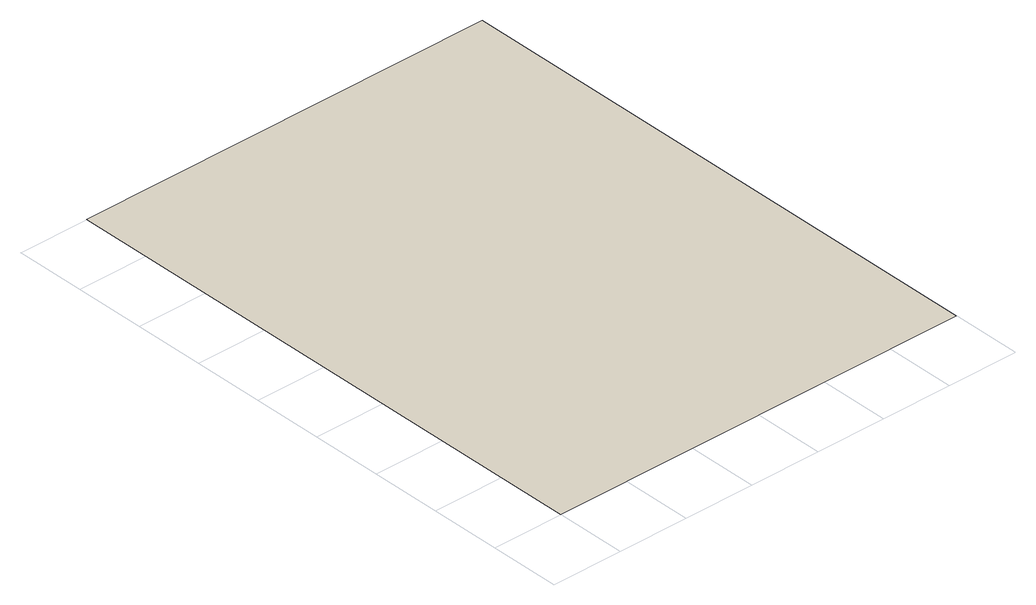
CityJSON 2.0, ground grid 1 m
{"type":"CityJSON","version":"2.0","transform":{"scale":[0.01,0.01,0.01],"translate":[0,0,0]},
"CityObjects":{
"building1":{"type":"Building","attributes":{"description":"FZK/IAI test cases only","name":"Testcase-0-0_LoD2","class":"1100","roofType":"1030","storeysAboveGround":5,"storeysBelowGround":0,"storeyHeightsAboveGround":2,"storeyHeightsBelowGround":0,"BuildingProperties.ownerName":"Smith","EnergyPerformanceCertification.certificationName":"certName","LightingFacility.electricalPower":4000,"remark":"remark"},"geometry":[{"type":"MultiSurface","lod":"0","boundaries":[[[0,1,2,3]]]}]}
},
"vertices":[
[0,0,0],[0,800,0],[600,800,0],[600,0,0]
]}
